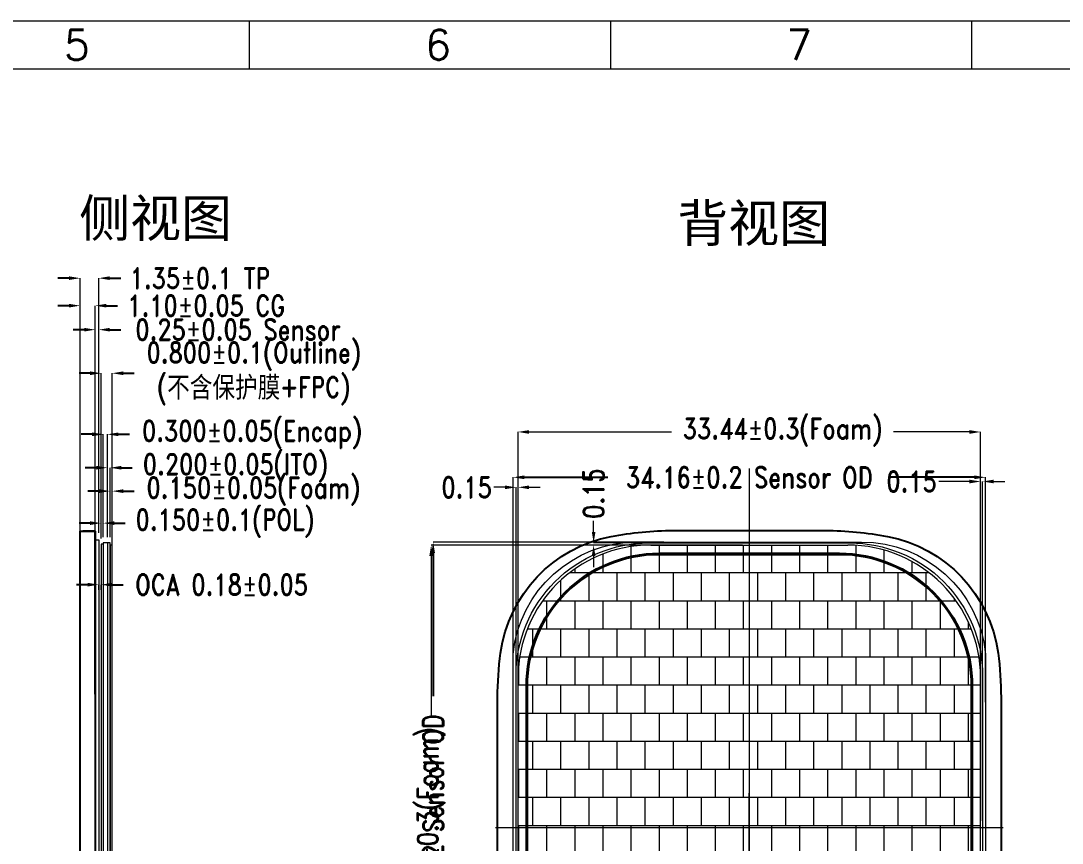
# Model space of a CAD drawing. Header units: millimetres. Extents: x 1167 to 2098, y -78 to 499.
# Drawn here: x 1947.2 to 2022.5, y 305.5 to 365 of the extents above; entities that cross this region are included whole.
import ezdxf
from ezdxf.lldxf.tags import DXFTag

# ---------------------------------------------------------------- set-up
doc = ezdxf.new("R2010")
doc.units = ezdxf.units.MM
doc.layers.get('0').update_dxf_attribs({"lineweight": 5})
doc.layers.get('Defpoints').update_dxf_attribs({"lineweight": 5})
for name, color, linetype, lineweight in [('COF-IC', 2, 'Continuous', 5), ('cover lens', 6, 'Continuous', 25), ('DIM', 3, 'Continuous', 5), ('Encap', 210, 'Continuous', 5), ('FPC', 50, 'Continuous', 5), ('ITO', 2, 'Continuous', 5), ('POL', 202, 'Continuous', 5), ('Sensor', 5, 'Continuous', 5), ('TAPE-Form', 32, 'Continuous', 5), ('图框', 7, 'Continuous', 5)]:
    doc.layers.add(name, color=color, linetype=linetype, lineweight=lineweight)
doc.layers.add('LENS', color=210, linetype='Continuous')
doc.layers.add('SENSOR OD', color=4, linetype='Continuous')
doc.styles.add('RD', font='ROMAND.shx', dxfattribs={"width": 0.8})
doc.styles.get("Standard").update_dxf_attribs({"font": 'txt', "bigfont": 'gbcbig.shx'})
tags = doc.linetypes.add('CENTER', pattern=[0.6, 0.375, -0.075, 0.075, -0.075]).pattern_tags.tags
tags[10:11] = [DXFTag(74, 4), DXFTag(75, 0), DXFTag(340, '0'), DXFTag(46, 1.0), DXFTag(50, 0.0), DXFTag(44, 0.0), DXFTag(45, 0.0)]
tags[8:9] = [DXFTag(74, 4), DXFTag(75, 0), DXFTag(340, '0'), DXFTag(46, 1.0), DXFTag(50, 0.0), DXFTag(44, 0.0), DXFTag(45, 0.0)]
tags[6:7] = [DXFTag(74, 4), DXFTag(75, 0), DXFTag(340, '0'), DXFTag(46, 1.0), DXFTag(50, 0.0), DXFTag(44, 0.0), DXFTag(45, 0.0)]
tags[4:5] = [DXFTag(74, 4), DXFTag(75, 0), DXFTag(340, '0'), DXFTag(46, 1.0), DXFTag(50, 0.0), DXFTag(44, 0.0), DXFTag(45, 0.0)]
doc.dimstyles.new('DIM', dxfattribs={"dimtxt": 1.5, "dimasz": 0.8, "dimexe": 0, "dimexo": 0.5, "dimgap": 0.11, "dimtad": 0, "dimzin": 1, "dimdsep": 46, "dimtxsty": 'RD', "dimcen": 0, "dimclrd": 256, "dimclre": 256, "dimclrt": 256, "dimadec": 0, "dimazin": 0, "dimtm": 1e-09, "dimtfac": 1, "dimtofl": 0, "dimtmove": 0, "dimatfit": 3, "dimfxl": 1, "dimlwe": -1, "dimarcsym": 0})

# ---------------------------------------------------------------- blocks, each defined once
blk = doc.blocks.new('*D156')
at = {"layer": 'Defpoints', "color": 0, "lineweight": 5}
for p in [(2016.619, 335.296), (1983.179, 306.659), (2016.619, 306.659)]:
    blk.add_point(p, dxfattribs=at)
at = {"layer": 'DIM', "lineweight": 5}
for p, q in [((1983.179, 307.159), (1983.179, 335.296)), ((1983.979, 335.296), (1994.269, 335.296)), ((2015.819, 335.296), (2010.317, 335.296)), ((2016.619, 307.159), (2016.619, 335.296))]:
    blk.add_line(p, q, dxfattribs=at)
for points in [[(1983.979, 335.429), (1983.979, 335.163), (1983.179, 335.296)], [(2015.819, 335.429), (2015.819, 335.163), (2016.619, 335.296)]]:
    blk.add_solid(points, dxfattribs=at)
at = {"layer": 'DIM', "lineweight": 5, "insert": (2002.293, 335.296), "char_height": 1.5, "attachment_point": 5, "style": 'RD'}
blk.add_mtext('33.44±0.3(Foam)', dxfattribs=at)
blk = doc.blocks.new('*D157')
at = {"layer": 'Defpoints', "color": 0, "lineweight": 5}
for p in [(1999.899, 327.117), (1976.894, 284.641), (1999.899, 284.641)]:
    blk.add_point(p, dxfattribs=at)
at = {"layer": 'DIM', "lineweight": 5}
for p, q in [((1999.399, 327.117), (1976.894, 327.117)), ((1976.894, 326.317), (1976.894, 314.74)), ((1976.894, 285.441), (1976.894, 298.691)), ((1999.399, 284.641), (1976.894, 284.641))]:
    blk.add_line(p, q, dxfattribs=at)
for points in [[(1976.761, 326.317), (1977.028, 326.317), (1976.894, 327.117)], [(1976.761, 285.441), (1977.028, 285.441), (1976.894, 284.641)]]:
    blk.add_solid(points, dxfattribs=at)
at = {"layer": 'DIM', "lineweight": 5, "insert": (1976.894, 306.715), "char_height": 1.5, "attachment_point": 5, "rotation": 90, "style": 'RD'}
blk.add_mtext('42.48±0.3(Foam)', dxfattribs=at)
blk = doc.blocks.new('*D158')
at = {"layer": 'Defpoints', "color": 0, "lineweight": 5}
for p in [(2016.619, 331.711), (2016.619, 306.659), (2016.769, 306.659)]:
    blk.add_point(p, dxfattribs=at)
at = {"layer": 'DIM', "lineweight": 5}
for p, q in [((2015.819, 331.711), (2013.595, 331.711)), ((2016.619, 307.159), (2016.619, 331.711)), ((2016.769, 307.159), (2016.769, 331.711)), ((2017.569, 331.711), (2018.369, 331.711))]:
    blk.add_line(p, q, dxfattribs=at)
for points in [[(2015.819, 331.844), (2015.819, 331.577), (2016.619, 331.711)], [(2017.569, 331.844), (2017.569, 331.577), (2016.769, 331.711)]]:
    blk.add_solid(points, dxfattribs=at)
at = {"layer": 'DIM', "lineweight": 5, "insert": (2011.628, 331.711), "char_height": 1.5, "attachment_point": 5, "style": 'RD'}
blk.add_mtext('0.15', dxfattribs=at)
blk = doc.blocks.new('*D159')
at = {"layer": 'Defpoints', "color": 0, "lineweight": 5}
for p in [(1983.029, 331.291), (1983.029, 306.659), (1983.179, 306.659)]:
    blk.add_point(p, dxfattribs=at)
at = {"layer": 'DIM', "lineweight": 5}
for p, q in [((1982.229, 331.291), (1981.429, 331.291)), ((1983.029, 307.159), (1983.029, 331.291)), ((1983.179, 307.159), (1983.179, 331.291)), ((1983.979, 331.291), (1984.779, 331.291))]:
    blk.add_line(p, q, dxfattribs=at)
for points in [[(1982.229, 331.424), (1982.229, 331.157), (1983.029, 331.291)], [(1983.979, 331.424), (1983.979, 331.157), (1983.179, 331.291)]]:
    blk.add_solid(points, dxfattribs=at)
at = {"layer": 'DIM', "lineweight": 5, "insert": (1979.462, 331.291), "char_height": 1.5, "attachment_point": 5, "style": 'RD'}
blk.add_mtext('0.15', dxfattribs=at)
blk = doc.blocks.new('*D160')
at = {"layer": 'Defpoints', "color": 0, "lineweight": 5}
for p in [(1988.641, 327.267), (1999.899, 327.267), (1999.899, 327.117)]:
    blk.add_point(p, dxfattribs=at)
at = {"layer": 'DIM', "lineweight": 5}
for p, q in [((1988.641, 328.067), (1988.641, 328.867)), ((1999.399, 327.267), (1988.641, 327.267)), ((1999.399, 327.117), (1988.641, 327.117)), ((1988.641, 326.317), (1988.641, 325.517))]:
    blk.add_line(p, q, dxfattribs=at)
for points in [[(1988.508, 328.067), (1988.775, 328.067), (1988.641, 327.267)], [(1988.508, 326.317), (1988.775, 326.317), (1988.641, 327.117)]]:
    blk.add_solid(points, dxfattribs=at)
at = {"layer": 'DIM', "lineweight": 5, "insert": (1988.641, 330.835), "char_height": 1.5, "attachment_point": 5, "rotation": 90, "style": 'RD'}
blk.add_mtext('0.15', dxfattribs=at)
blk = doc.blocks.new('R200N1K-001-PNL-V01-B')
at = {"layer": 'COF-IC', "lineweight": 5}
for p, q in [((427.111, 268.554), (426.811, 268.554)), ((426.811, 268.554), (426.811, 267.264)), ((426.811, 267.264), (427.111, 267.264))]:
    blk.add_line(p, q, dxfattribs=at)
at = {"layer": 'Encap', "lineweight": 5}
for p, q in [((427.111, 310.02), (426.811, 310.02)), ((426.811, 310.02), (426.811, 268.804)), ((426.811, 268.804), (427.111, 268.804))]:
    blk.add_line(p, q, dxfattribs=at)
at = {"layer": 'ITO', "lineweight": 5}
for p, q in [((427.311, 310.02), (427.111, 310.02)), ((427.111, 310.02), (427.111, 267.044)), ((427.311, 267.044), (427.311, 310.02)), ((427.111, 267.044), (427.311, 267.044))]:
    blk.add_line(p, q, dxfattribs=at)
blk = doc.blocks.new('R200N1K-001-PNLA-V01-B')
at = {"layer": 'POL', "color": 200, "lineweight": 5}
for p, q in [((678.344, 309.746), (678.194, 309.746)), ((678.194, 309.746), (678.194, 268.88)), ((678.344, 268.88), (678.194, 268.88))]:
    blk.add_line(p, q, dxfattribs=at)
at = {"layer": 'ITO', "lineweight": 5}
blk.add_blockref('R200N1K-001-PNL-V01-B', (251.533, -0.174), dxfattribs=at)
blk = doc.blocks.new('R200N1K-001-PNL-V01-C')
at = {"layer": 'Encap', "lineweight": 0}
blk.add_lwpolyline([(483.752, 268.63), (458.447, 268.63)], dxfattribs=at)
at = {"layer": 'ITO', "color": 1, "linetype": 'CENTER', "lineweight": 5}
for points in [[(471.1, 315.242), (471.1, 263.234)], [(489.452, 289.238), (452.748, 289.238)]]:
    blk.add_lwpolyline(points, dxfattribs=at)
at = {"layer": 'ITO', "color": 2, "lineweight": 5}
blk.add_lwpolyline([(487.97, 276.87, -0.321652), (480.333, 266.87), (461.867, 266.87, -0.321652), (454.23, 276.87), (454.23, 300.246, -0.414214), (463.83, 309.846), (478.37, 309.846, -0.414214), (487.97, 300.246)], format="xyb", close=True, dxfattribs=at)
at = {"layer": 'ITO', "color": 1, "linetype": 'CENTER', "lineweight": 0}
blk.add_lwpolyline([(477.62, 308.996, -0.414214), (487.12, 299.496), (487.12, 278.98, -0.414214), (477.62, 269.48), (464.58, 269.48, -0.414214), (455.08, 278.98), (455.08, 299.496, -0.414214), (464.58, 308.996)], format="xyb", close=True, dxfattribs=at)
blk = doc.blocks.new('R200N1K-001-Form-V01-A')
at = {"layer": 'TAPE-Form', "lineweight": 5}
h = blk.add_hatch(dxfattribs=at)
h.set_pattern_fill('AR-B88', color=32, scale=0.01)
h.paths.add_polyline_path([(892.688, 301.162, 0.414214), (883.088, 310.762), (868.848, 310.762, 0.414214), (859.248, 301.162), (859.248, 277.886, 0.414214), (868.848, 268.286), (883.088, 268.286, 0.414214), (892.688, 277.886)])
at = {"layer": 'TAPE-Form', "color": 32, "lineweight": 5}
for p, q in [((868.848, 310.762), (883.088, 310.762)), ((859.248, 277.886), (859.248, 301.162)), ((892.688, 277.886), (892.688, 301.162)), ((868.848, 268.286), (883.088, 268.286))]:
    blk.add_line(p, q, dxfattribs=at)
for centre, start, end in [((868.848, 301.162), 90, 180), ((883.088, 301.162), 0, 90), ((868.848, 277.886), 180, 270), ((883.088, 277.886), 270, 0)]:
    blk.add_arc(centre, 9.6, start, end, dxfattribs=at)
blk = doc.blocks.new('R200N1K-001-Form-V01-B')
at = {"layer": 'TAPE-Form', "lineweight": 5}
for p, q in [((912.748, 310.762), (912.748, 268.286)), ((912.898, 310.762), (912.748, 310.762)), ((912.898, 268.286), (912.898, 310.762)), ((912.748, 268.286), (912.898, 268.286))]:
    blk.add_line(p, q, dxfattribs=at)
blk = doc.blocks.new('*D173')
at = {"layer": 'Defpoints', "color": 0, "lineweight": 5}
for p in [(1982.819, 332.015), (1982.819, 315.247), (2016.979, 315.247)]:
    blk.add_point(p, dxfattribs=at)
at = {"layer": 'DIM'}
for p, q in [((1982.819, 315.747), (1982.819, 332.015)), ((2016.979, 315.747), (2016.979, 332.015))]:
    blk.add_line(p, q, dxfattribs=at)
at = {"layer": 'DIM', "lineweight": -2}
for p, q in [((1983.619, 332.015), (1989.675, 332.015)), ((2016.179, 332.015), (2010.123, 332.015))]:
    blk.add_line(p, q, dxfattribs=at)
at = {"layer": 'DIM', "lineweight": 5}
for points in [[(1983.619, 332.149), (1983.619, 331.882), (1982.819, 332.015)], [(2016.179, 332.149), (2016.179, 331.882), (2016.979, 332.015)]]:
    blk.add_solid(points, dxfattribs=at)
at = {"layer": 'DIM', "lineweight": 5, "insert": (1999.899, 332.015), "char_height": 1.5, "attachment_point": 5, "style": 'RD'}
blk.add_mtext('\\A1;34.16±0.2 {\\A1;Sensor OD}', dxfattribs=at)
blk = doc.blocks.new('*D174')
at = {"layer": 'Defpoints', "color": 0, "lineweight": 5}
for p in [(1994.216, 327.334), (1977.037, 284.604), (1994.977, 284.604)]:
    blk.add_point(p, dxfattribs=at)
at = {"layer": 'DIM'}
for p, q in [((1993.716, 327.334), (1977.037, 327.334)), ((1994.477, 284.604), (1977.037, 284.604))]:
    blk.add_line(p, q, dxfattribs=at)
at = {"layer": 'DIM', "lineweight": -2}
for p, q in [((1977.037, 326.534), (1977.037, 316.193)), ((1977.037, 285.404), (1977.037, 295.745))]:
    blk.add_line(p, q, dxfattribs=at)
at = {"layer": 'DIM', "lineweight": 5}
for points in [[(1976.903, 326.534), (1977.17, 326.534), (1977.037, 327.334)], [(1976.903, 285.404), (1977.17, 285.404), (1977.037, 284.604)]]:
    blk.add_solid(points, dxfattribs=at)
at = {"layer": 'DIM', "lineweight": 5, "insert": (1977.037, 305.969), "char_height": 1.5, "attachment_point": 5, "rotation": 90, "style": 'RD'}
blk.add_mtext('\\A1;42.73±0.2 Sensor OD', dxfattribs=at)
blk = doc.blocks.new('R200N1K-045-CVL-V01-C')
at = {"color": 1, "linetype": 'CENTER', "lineweight": 5}
for p, q in [((1726.67, 308.708), (1726.67, 313.708)), ((1729.17, 311.208), (1724.17, 311.208))]:
    blk.add_line(p, q, dxfattribs=at)
at = {"layer": 'cover lens', "color": 1}
for points in [[(1708.47, 301.216), (1708.47, 320.636, -0.033631), (1708.686, 323.847, -0.322481), (1716.682, 332.287, -0.047164), (1721.17, 332.711), (1732.17, 332.711, -0.047164), (1736.658, 332.287, -0.322481), (1744.654, 323.847, -0.033631), (1744.87, 320.636), (1744.87, 301.216, -0.033631), (1744.654, 298.005, -0.322481), (1736.658, 289.566, -0.047164), (1732.17, 289.141), (1721.17, 289.141, -0.047164), (1716.682, 289.566, -0.322481), (1708.686, 298.005, -0.033631)], [(1733.19, 291.35), (1720.15, 291.35, -0.414214), (1710.55, 300.95), (1710.55, 321.466, -0.414214), (1720.15, 331.066), (1733.19, 331.066, -0.414214), (1742.79, 321.466), (1742.79, 300.95, -0.414214)]]:
    blk.add_lwpolyline(points, format="xyb", close=True, dxfattribs=at)
at = {"layer": 'Sensor'}
blk.add_lwpolyline([(1743.75, 299.008, -0.396788), (1734.301, 289.82), (1732.719, 289.82, 0.414214), (1732.419, 289.52), (1732.419, 289.453, -0.414214), (1732.119, 289.153), (1721.221, 289.153, -0.414214), (1720.921, 289.453), (1720.921, 289.52, 0.414214), (1720.621, 289.82), (1719.039, 289.82, -0.390354), (1709.59, 298.819), (1709.59, 323.779, -0.385101), (1718.548, 331.883), (1734.792, 331.883, -0.3852), (1743.75, 323.779)], format="xyb", close=True, dxfattribs=at)
blk = doc.blocks.new('R200N1K-045-CVL-V01-B')
at = {"layer": 'cover lens'}
blk.add_lwpolyline([(1679.607, 332.661), (1680.707, 332.661), (1680.707, 289.191), (1679.607, 289.191)], close=True, dxfattribs=at)
at = {"layer": 'FPC', "color": 4, "lineweight": 5}
for p, q in [((1680.607, 289.151), (1680.607, 273.77)), ((1680.707, 289.151), (1680.707, 273.77))]:
    blk.add_line(p, q, dxfattribs=at)
at = {"layer": 'FPC', "lineweight": 0, "flags": 128}
blk.add_lwpolyline([(1679.807, 283.823), (1680.607, 283.823), (1680.607, 278.339), (1679.807, 278.339)], close=True, dxfattribs=at)
at = {"layer": 'LENS', "color": 5}
for p, q in [((1679.807, 332.703), (1679.807, 332.701)), ((1679.807, 332.701), (1680.707, 332.701)), ((1680.707, 332.332), (1680.707, 332.701)), ((1680.707, 332.332), (1680.707, 332.701)), ((1680.707, 324.062), (1680.707, 332.332)), ((1680.707, 324.062), (1680.707, 332.332)), ((1680.707, 320.878), (1680.707, 324.062)), ((1680.707, 320.878), (1680.707, 324.062)), ((1680.707, 320.878), (1680.707, 301.378)), ((1680.707, 320.878), (1680.707, 301.378)), ((1680.707, 298.194), (1680.707, 301.378)), ((1680.707, 298.194), (1680.707, 301.378)), ((1680.707, 289.924), (1680.707, 298.194)), ((1680.707, 289.924), (1680.707, 298.194)), ((1680.707, 289.151), (1680.707, 289.924)), ((1680.707, 289.151), (1680.707, 289.924)), ((1679.807, 289.151), (1679.807, 289.15))]:
    blk.add_line(p, q, dxfattribs=at)
at = {"layer": 'Sensor'}
blk.add_lwpolyline([(1680.707, 332.036), (1680.957, 332.036), (1680.957, 288.836), (1680.707, 288.836)], close=True, dxfattribs=at)
at = {"layer": 'SENSOR OD', "color": 4, "lineweight": 0}
blk.add_line((1680.707, 331.886), (1680.707, 288.926), dxfattribs=at)
blk = doc.blocks.new('*D175')
at = {"layer": 'Defpoints', "color": 0, "lineweight": 5}
for p in [(1953.83, 339.542), (1953.03, 327.087), (1953.83, 326.855)]:
    blk.add_point(p, dxfattribs=at)
at = {"layer": 'DIM', "lineweight": -2}
for p, q in [((1952.23, 339.542), (1951.43, 339.542)), ((1954.63, 339.542), (1955.43, 339.542))]:
    blk.add_line(p, q, dxfattribs=at)
at = {"layer": 'DIM'}
for p, q in [((1953.03, 327.587), (1953.03, 339.542)), ((1953.83, 327.355), (1953.83, 339.542))]:
    blk.add_line(p, q, dxfattribs=at)
at = {"layer": 'DIM', "lineweight": 5}
for points in [[(1952.23, 339.676), (1952.23, 339.409), (1953.03, 339.542)], [(1954.63, 339.676), (1954.63, 339.409), (1953.83, 339.542)]]:
    blk.add_solid(points, dxfattribs=at)
at = {"layer": 'DIM', "lineweight": 5, "insert": (1964.054, 339.542), "char_height": 1.5, "attachment_point": 5, "style": 'RD'}
blk.add_mtext('0.800±0.1(Outline)\\P({\\fSimHei|b0|i0|c134|p49;不含保护膜}+FPC)', dxfattribs=at)
blk = doc.blocks.new('*D176')
at = {"layer": 'Defpoints', "color": 0, "lineweight": 5}
for p in [(1953.48, 332.707), (1953.48, 327.187), (1953.68, 327.187)]:
    blk.add_point(p, dxfattribs=at)
at = {"layer": 'DIM', "lineweight": -2}
for p, q in [((1952.68, 332.707), (1951.88, 332.707)), ((1954.48, 332.707), (1955.28, 332.707))]:
    blk.add_line(p, q, dxfattribs=at)
at = {"layer": 'DIM'}
for p, q in [((1953.48, 327.687), (1953.48, 332.707)), ((1953.68, 327.687), (1953.68, 332.707))]:
    blk.add_line(p, q, dxfattribs=at)
at = {"layer": 'DIM', "lineweight": 5}
for points in [[(1952.68, 332.84), (1952.68, 332.573), (1953.48, 332.707)], [(1954.48, 332.84), (1954.48, 332.573), (1953.68, 332.707)]]:
    blk.add_solid(points, dxfattribs=at)
at = {"layer": 'DIM', "lineweight": 5, "insert": (1962.733, 332.707), "char_height": 1.5, "attachment_point": 5, "style": 'RD'}
blk.add_mtext('0.200±0.05(ITO)', dxfattribs=at)
blk = doc.blocks.new('*D177')
at = {"layer": 'Defpoints', "color": 0, "lineweight": 5}
for p in [(1953.18, 328.7), (1953.03, 327.087), (1953.18, 327.187)]:
    blk.add_point(p, dxfattribs=at)
at = {"layer": 'DIM', "lineweight": -2}
for p, q in [((1952.23, 328.7), (1951.43, 328.7)), ((1953.98, 328.7), (1954.78, 328.7))]:
    blk.add_line(p, q, dxfattribs=at)
at = {"layer": 'DIM'}
for p, q in [((1953.03, 327.587), (1953.03, 328.7)), ((1953.18, 327.687), (1953.18, 328.7))]:
    blk.add_line(p, q, dxfattribs=at)
at = {"layer": 'DIM', "lineweight": 5}
for points in [[(1952.23, 328.833), (1952.23, 328.567), (1953.03, 328.7)], [(1953.98, 328.833), (1953.98, 328.567), (1953.18, 328.7)]]:
    blk.add_solid(points, dxfattribs=at)
at = {"layer": 'DIM', "lineweight": 5, "insert": (1961.975, 328.7), "char_height": 1.5, "attachment_point": 5, "style": 'RD'}
blk.add_mtext('0.150±0.1(POL)', dxfattribs=at)
blk = doc.blocks.new('*D178')
at = {"layer": 'Defpoints', "color": 0, "lineweight": 5}
for p in [(1953.83, 331.014), (1953.68, 327.187), (1953.83, 323.022)]:
    blk.add_point(p, dxfattribs=at)
at = {"layer": 'DIM', "lineweight": -2}
for p, q in [((1952.88, 331.014), (1952.08, 331.014)), ((1954.63, 331.014), (1955.43, 331.014))]:
    blk.add_line(p, q, dxfattribs=at)
at = {"layer": 'DIM'}
for p, q in [((1953.68, 327.687), (1953.68, 331.014)), ((1953.83, 323.522), (1953.83, 331.014))]:
    blk.add_line(p, q, dxfattribs=at)
at = {"layer": 'DIM', "lineweight": 5}
for points in [[(1952.88, 331.148), (1952.88, 330.881), (1953.68, 331.014)], [(1954.63, 331.148), (1954.63, 330.881), (1953.83, 331.014)]]:
    blk.add_solid(points, dxfattribs=at)
at = {"layer": 'DIM', "lineweight": 5, "insert": (1964.025, 331.014), "char_height": 1.5, "attachment_point": 5, "style": 'RD'}
blk.add_mtext('0.150±0.05(Foam)', dxfattribs=at)
blk = doc.blocks.new('*D179')
at = {"layer": 'Defpoints', "color": 0, "lineweight": 5}
for p in [(1953.18, 335.124), (1953.18, 327.187), (1953.48, 327.187)]:
    blk.add_point(p, dxfattribs=at)
at = {"layer": 'DIM', "lineweight": -2}
for p, q in [((1952.38, 335.124), (1951.58, 335.124)), ((1954.28, 335.124), (1955.08, 335.124))]:
    blk.add_line(p, q, dxfattribs=at)
at = {"layer": 'DIM'}
for p, q in [((1953.18, 327.687), (1953.18, 335.124)), ((1953.48, 327.687), (1953.48, 335.124))]:
    blk.add_line(p, q, dxfattribs=at)
at = {"layer": 'DIM', "lineweight": 5}
for points in [[(1952.38, 335.258), (1952.38, 334.991), (1953.18, 335.124)], [(1954.28, 335.258), (1954.28, 334.991), (1953.48, 335.124)]]:
    blk.add_solid(points, dxfattribs=at)
at = {"layer": 'DIM', "lineweight": 5, "insert": (1963.933, 335.124), "char_height": 1.5, "attachment_point": 5, "style": 'RD'}
blk.add_mtext('0.300±0.05(Encap)', dxfattribs=at)
blk = doc.blocks.new('*D180')
at = {"layer": 'Defpoints', "color": 0, "lineweight": 5}
for p in [(1951.505, 344.431), (1951.505, 326.494), (1952.605, 326.323)]:
    blk.add_point(p, dxfattribs=at)
at = {"layer": 'DIM', "lineweight": -2}
for p, q in [((1950.705, 344.431), (1949.905, 344.431)), ((1953.405, 344.431), (1954.205, 344.431))]:
    blk.add_line(p, q, dxfattribs=at)
at = {"layer": 'DIM'}
for p, q in [((1951.505, 326.994), (1951.505, 344.431)), ((1952.605, 326.823), (1952.605, 344.431))]:
    blk.add_line(p, q, dxfattribs=at)
at = {"layer": 'DIM', "lineweight": 5}
for points in [[(1950.705, 344.565), (1950.705, 344.298), (1951.505, 344.431)], [(1953.405, 344.565), (1953.405, 344.298), (1952.605, 344.431)]]:
    blk.add_solid(points, dxfattribs=at)
at = {"layer": 'DIM', "lineweight": 5, "insert": (1960.629, 344.431), "char_height": 1.5, "attachment_point": 5, "style": 'RD'}
blk.add_mtext('\\A1;1.10±0.05 CG', dxfattribs=at)
blk = doc.blocks.new('*D181')
at = {"layer": 'Defpoints', "color": 0, "lineweight": 5}
for p in [(1952.855, 342.694), (1952.605, 328.152), (1952.855, 327.487)]:
    blk.add_point(p, dxfattribs=at)
at = {"layer": 'DIM', "lineweight": -2}
for p, q in [((1951.805, 342.694), (1951.005, 342.694)), ((1953.655, 342.694), (1954.455, 342.694))]:
    blk.add_line(p, q, dxfattribs=at)
at = {"layer": 'DIM'}
for p, q in [((1952.605, 328.652), (1952.605, 342.694)), ((1952.855, 327.987), (1952.855, 342.694))]:
    blk.add_line(p, q, dxfattribs=at)
at = {"layer": 'DIM', "lineweight": 5}
for points in [[(1951.805, 342.827), (1951.805, 342.56), (1952.605, 342.694)], [(1953.655, 342.827), (1953.655, 342.56), (1952.855, 342.694)]]:
    blk.add_solid(points, dxfattribs=at)
at = {"layer": 'DIM', "lineweight": 5, "insert": (1962.908, 342.694), "char_height": 1.5, "attachment_point": 5, "style": 'RD'}
blk.add_mtext('\\A1;0.25±0.05 Sensor', dxfattribs=at)
blk = doc.blocks.new('*D182')
at = {"layer": 'Defpoints', "color": 0, "lineweight": 5}
for p in [(1952.855, 346.42), (1952.855, 327.487), (1951.505, 326.494)]:
    blk.add_point(p, dxfattribs=at)
at = {"layer": 'DIM', "lineweight": -2}
for p, q in [((1950.705, 346.42), (1949.905, 346.42)), ((1953.655, 346.42), (1954.455, 346.42))]:
    blk.add_line(p, q, dxfattribs=at)
at = {"layer": 'DIM'}
for p, q in [((1951.505, 326.994), (1951.505, 346.42)), ((1952.855, 327.987), (1952.855, 346.42))]:
    blk.add_line(p, q, dxfattribs=at)
at = {"layer": 'DIM', "lineweight": 5}
for points in [[(1950.705, 346.554), (1950.705, 346.287), (1951.505, 346.42)], [(1953.655, 346.554), (1953.655, 346.287), (1952.855, 346.42)]]:
    blk.add_solid(points, dxfattribs=at)
at = {"layer": 'DIM', "lineweight": 5, "insert": (1960.165, 346.42), "char_height": 1.5, "attachment_point": 5, "style": 'RD'}
blk.add_mtext('\\A1;1.35±0.1 TP', dxfattribs=at)
blk = doc.blocks.new('*D183')
at = {"layer": 'Defpoints', "color": 0, "lineweight": 5}
for p in [(1953.03, 324.247), (1952.855, 323.384), (1953.03, 323.384)]:
    blk.add_point(p, dxfattribs=at)
at = {"layer": 'DIM', "lineweight": -2}
for p, q in [((1952.055, 324.247), (1951.255, 324.247)), ((1953.83, 324.247), (1954.63, 324.247))]:
    blk.add_line(p, q, dxfattribs=at)
at = {"layer": 'DIM'}
for p, q in [((1952.855, 323.884), (1952.855, 324.247)), ((1953.03, 323.884), (1953.03, 324.247))]:
    blk.add_line(p, q, dxfattribs=at)
at = {"layer": 'DIM', "lineweight": 5}
for points in [[(1952.055, 324.38), (1952.055, 324.113), (1952.855, 324.247)], [(1953.83, 324.38), (1953.83, 324.113), (1953.03, 324.247)]]:
    blk.add_solid(points, dxfattribs=at)
at = {"layer": 'DIM', "lineweight": 5, "insert": (1961.74, 324.247), "char_height": 1.5, "attachment_point": 5, "style": 'RD'}
blk.add_mtext('\\A1;OCA 0.18±0.05', dxfattribs=at)

msp = doc.modelspace()

# ---------------------------------------------------------------- linework, layer by layer
at = {"layer": '图框', "color": 7, "linetype": 'ByBlock', "lineweight": 5, "ltscale": 0.55}
for p, q in [((1963.7644, 361.5574), (1963.7644, 365.0397)), ((1989.8783, 361.5574), (1989.8783, 365.0397)), ((2015.9922, 361.5574), (2015.9922, 365.0397)), ((1833.1948, 361.5574), (2094.334, 361.5574))]:
    msp.add_line(p, q, dxfattribs=at)
msp.add_lwpolyline([(1829.7124, 365.0397), (2097.8164, 365.0397), (2097.8164, 175.2513), (1829.7124, 175.2513)], close=True, dxfattribs=at)

# ---------------------------------------------------------------- block references
at = {"layer": 'DIM', "color": 3, "lineweight": 5}
for name, p in [('R200N1K-045-CVL-V01-B', (271.8981, -4.5488)), ('R200N1K-045-CVL-V01-C', (273.2289, -4.5488))]:
    msp.add_blockref(name, p, dxfattribs=at)
at = {"layer": 'ITO', "lineweight": 5}
msp.add_blockref('R200N1K-001-PNL-V01-C', (1528.7991, 17.4211), dxfattribs=at)
at = {"layer": 'POL', "lineweight": 5}
msp.add_blockref('R200N1K-001-PNLA-V01-B', (1274.836, 17.4211), dxfattribs=at)
at = {"layer": 'TAPE-Form', "lineweight": 5}
for name, p in [('R200N1K-001-Form-V01-B', (1040.9312, 16.3553)), ('R200N1K-001-Form-V01-A', (1123.931, 16.3553))]:
    msp.add_blockref(name, p, dxfattribs=at)

# ---------------------------------------------------------------- texts
at = {"layer": '图框', "color": 7, "linetype": 'ByBlock', "lineweight": 5, "ltscale": 0.55, "char_height": 2.1765, "width": 3.704892, "attachment_point": 1}
for s, insert in [('5', (1950.3492, 364.3839)), ('6', (1976.4631, 364.3839)), ('7', (2002.577, 364.3839))]:
    msp.add_mtext(s, dxfattribs=dict(at, insert=insert))
at = {"layer": '图框', "color": 1, "lineweight": 5, "char_height": 2.700215, "width": 25.137581, "attachment_point": 1}
for s, insert in [('{\\fSimSun|b0|i0|c134|p2;侧视图}', (1951.442, 352.1107)), ('{\\fSimSun|b0|i0|c134|p2;背视图}', (1994.6893, 351.7522))]:
    msp.add_mtext(s, dxfattribs=dict(at, insert=insert))

# ---------------------------------------------------------------- dimensions: what is measured, and where the dimension line sits
at = {"layer": 'DIM', "lineweight": 5}
for base, p1, p2, text, override, picture, middle in [((1952.8547, 346.4203), (1951.5047, 326.4945), (1952.8547, 327.4874), '<> TP', {"dimgap": 0.11, "dimtol": 1, "dimlim": 0, "dimtp": 0.1, "dimtm": 0.1, "dimtfac": 1, "dimtdec": 3, "dimtolj": 1}, '*D182', (1960.1647, 346.4203)), ((1952.8547, 342.6936), (1952.6047, 328.1524), (1952.8547, 327.4874), '<> Sensor', {"dimgap": 0.11, "dimtol": 1, "dimlim": 0, "dimtp": 0.05, "dimtm": 0.05, "dimtfac": 1, "dimtdec": 3, "dimtolj": 1}, '*D181', (1962.9076, 342.6936)), ((1953.8297, 331.0143), (1953.6797, 327.1874), (1953.8297, 323.0221), '<>(Foam)', {"dimdec": 3, "dimtol": 1, "dimtp": 0.05, "dimtm": 0.05, "dimfxl": 0.8, "dimarcsym": 1}, '*D178', (1964.0254, 331.0143)), ((1953.0297179893, 324.2466494638), (1952.8547179893, 323.3838380515), (1953.0297179893, 323.3838380515), 'OCA <>', {"dimtol": 1, "dimtp": 0.05, "dimtm": 0.05, "dimtdec": 3, "dimfxl": 0.8, "dimtolj": 1, "dimarcsym": 1}, '*D183', (1961.7397179893, 324.2466494638))]:
    dim = msp.add_linear_dim(base=base, p1=p1, p2=p2, text=text, dimstyle='DIM', override=override, dxfattribs=at)
    dim.commit()
    dim.dimension.update_dxf_attribs({"geometry": picture, "text_midpoint": middle})
for base, p1, p2, angle, text, override, picture, middle in [((1951.5047, 344.4314), (1952.6047, 326.3233), (1951.5047, 326.4945), 180, '<> CG', {"dimtxt": 1.5, "dimtol": 1, "dimtp": 0.05, "dimtm": 0.05, "dimtdec": 3, "dimfxl": 0.8, "dimtolj": 1, "dimarcsym": 1}, '*D180', (1960.629, 344.4314)), ((1976.8942, 284.6414), (1999.8988, 327.1174), (1999.8988, 284.6414), 90, '<>(Foam)', {"dimtol": 1, "dimtp": 0.3, "dimtm": 0.3, "dimfxl": 0.8, "dimlwd": 5, "dimlwe": 5, "dimarcsym": 1}, '*D157', (1976.8942, 306.7153))]:
    dim = msp.add_linear_dim(base=base, p1=p1, p2=p2, angle=angle, text=text, dimstyle='DIM', override=override, dxfattribs=at)
    dim.commit()
    dim.dimension.update_dxf_attribs({"geometry": picture, "text_midpoint": middle, "dimtype": 160})
for base, p1, p2, text, override, picture, middle in [((1953.8297, 339.5425), (1953.0297, 327.0871), (1953.8297, 326.8554), '<>(Outline)\\P({\\fSimHei|b0|i0|c134|p49;不含保护膜}+FPC)', {"dimdec": 3, "dimtol": 1, "dimtp": 0.1, "dimtm": 0.1, "dimfxl": 0.8, "dimarcsym": 1}, '*D175', (1964.054, 339.5425)), ((2016.6188, 335.2961), (1983.1788, 306.6594), (2016.6188, 306.6594), '<>(Foam)', {"dimtol": 1, "dimtp": 0.3, "dimtm": 0.3, "dimfxl": 0.8, "dimlwd": 5, "dimlwe": 5, "dimarcsym": 1}, '*D156', (2002.2928, 335.2961)), ((1953.1797, 335.1243), (1953.4797, 327.1874), (1953.1797, 327.1874), '<>(Encap)', {"dimdec": 3, "dimtol": 1, "dimtp": 0.05, "dimtm": 0.05, "dimfxl": 0.8, "dimarcsym": 1}, '*D179', (1963.9326, 335.1243)), ((1953.4797, 332.7065), (1953.6797, 327.1874), (1953.4797, 327.1874), '<>(ITO)', {"dimdec": 3, "dimtol": 1, "dimtp": 0.05, "dimtm": 0.05, "dimfxl": 0.8, "dimarcsym": 1}, '*D176', (1962.7326, 332.7065)), ((1953.1797, 328.6999), (1953.0297, 327.0871), (1953.1797, 327.1874), '<>(POL)', {"dimdec": 3, "dimtol": 1, "dimtp": 0.1, "dimtm": 0.1, "dimfxl": 0.8, "dimarcsym": 1}, '*D177', (1961.9754, 328.6999))]:
    dim = msp.add_linear_dim(base=base, p1=p1, p2=p2, text=text, dimstyle='DIM', override=override, dxfattribs=at)
    dim.commit()
    dim.dimension.update_dxf_attribs({"geometry": picture, "text_midpoint": middle, "dimtype": 160})
at = {"layer": 'DIM', "color": 3, "lineweight": 5}
dim = msp.add_linear_dim(base=(1982.8188, 332.0154), p1=(2016.9788, 315.2473), p2=(1982.8188, 315.2473), text='<> {\\A1;Sensor OD}', dimstyle='DIM', override={"dimtol": 1, "dimtp": 0.2, "dimtm": 0.2, "dimtdec": 3, "dimtolj": 1}, dxfattribs=at)
dim.commit()
dim.dimension.update_dxf_attribs({"geometry": '*D173', "text_midpoint": (1999.8988, 332.0154)})
dim = msp.add_linear_dim(base=(1988.6413, 327.2674), p1=(1999.8988, 327.1174), p2=(1999.8988, 327.2674), angle=90, dimstyle='DIM', override={"dimfxl": 0.8, "dimlwd": 5, "dimlwe": 5, "dimarcsym": 1}, dxfattribs=at)
dim.commit()
dim.dimension.update_dxf_attribs({"geometry": '*D160', "text_midpoint": (1988.6413, 330.8346), "dimtype": 160})
dim = msp.add_linear_dim(base=(1983.0288, 331.2905), p1=(1983.1788, 306.6594), p2=(1983.0288, 306.6594), dimstyle='DIM', override={"dimfxl": 0.8, "dimlwd": 5, "dimlwe": 5, "dimarcsym": 1}, dxfattribs=at)
dim.commit()
dim.dimension.update_dxf_attribs({"geometry": '*D159', "text_midpoint": (1979.4617, 331.2905)})
dim = msp.add_linear_dim(base=(2016.6188, 331.7107), p1=(2016.7688, 306.6594), p2=(2016.6188, 306.6594), dimstyle='DIM', override={"dimfxl": 0.8, "dimlwd": 5, "dimlwe": 5, "dimarcsym": 1}, dxfattribs=at)
dim.commit()
dim.dimension.update_dxf_attribs({"geometry": '*D158', "text_midpoint": (2011.6278, 331.7107), "dimtype": 160})
dim = msp.add_linear_dim(base=(1977.0368, 284.6041), p1=(1994.2164, 327.3339), p2=(1994.9774, 284.6041), angle=90, text='<> Sensor OD', dimstyle='DIM', override={"dimgap": 0.11, "dimtol": 1, "dimlim": 0, "dimtp": 0.2, "dimtm": 0.2, "dimtfac": 1, "dimtdec": 3, "dimtolj": 1}, dxfattribs=at)
dim.commit()
dim.dimension.update_dxf_attribs({"geometry": '*D174', "text_midpoint": (1977.0368, 305.969)})

doc.saveas('drawing.dxf')
